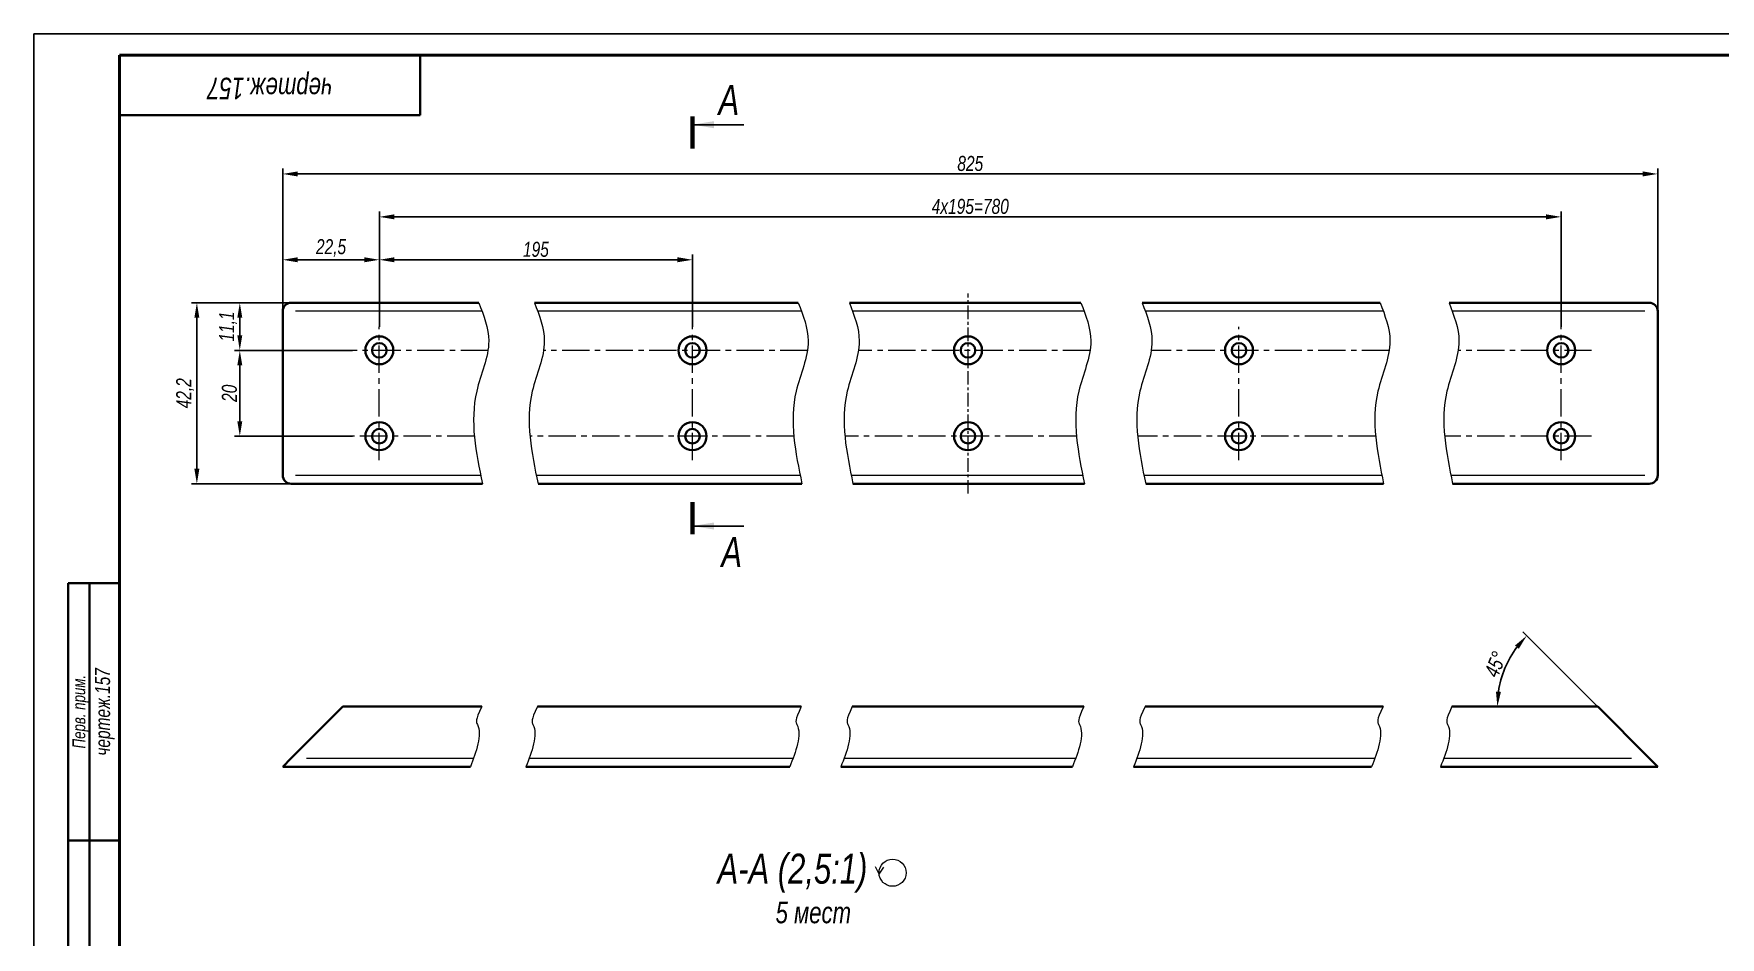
# Model space of a CAD drawing. Header units: millimetres. Extents: x 9978 to 17165, y -24193 to -22992.
# Drawn here: x 9977.6 to 10370.5, y -23202.7 to -22992.2 of the extents above; entities that cross this region are included whole.
import ezdxf

# ---------------------------------------------------------------- set-up
doc = ezdxf.new("R2010")
doc.units = ezdxf.units.MM
doc.linetypes.add('LT_08', pattern=[10.16, 6.35, -1.27, 1.27, -1.27])
for name, color, linetype, lineweight in [('Layer_01', 3, 'Continuous', 13), ('Layer_05', 7, 'Continuous', 40), ('Layer_08', 1, 'Continuous', 15), ('Layer_09', 6, 'Continuous', 15), ('Layer_11', 6, 'Continuous', 15), ('Layer_15', 7, 'Continuous', 40), ('Layer_17', 7, 'Continuous', 50), ('Layer_20', 8, 'Continuous', 20)]:
    doc.layers.add(name, color=color, linetype=linetype, lineweight=lineweight)
doc.styles.add('Style_01', font='ARIALNI.TTF', dxfattribs={"width": 0.9, "height": 3.5})
doc.dimstyles.new('DimStyle_05', dxfattribs={"dimtxt": 3.5, "dimasz": 3.5, "dimexe": 1.25, "dimexo": 0, "dimtad": 1, "dimtxsty": 'Style_01', "dimcen": 0, "dimazin": 3, "dimtfac": 1, "dimtmove": 0, "dimatfit": 3})

# ---------------------------------------------------------------- blocks, each defined once
blk = doc.blocks.new('Block_18')
at = {"layer": 'Layer_05', "linetype": 'Continuous'}
for p, q in [((90, 415), (90, 401)), ((20, 401), (90, 401)), ((8, 172), (8, 292)), ((8, 292), (20, 292)), ((13, 172), (13, 292)), ((8, 232), (20, 232))]:
    blk.add_line(p, q, dxfattribs=at)
at = {"layer": 'Layer_17', "lineweight": 25}
for p, q in [((0, 0), (0, 420)), ((0, 420), (594, 420))]:
    blk.add_line(p, q, dxfattribs=at)
at = {"layer": 'Layer_17'}
for p, q in [((589, 415), (20, 415)), ((20, 415), (20, 5))]:
    blk.add_line(p, q, dxfattribs=at)
at = {"layer": 'Layer_05', "linetype": 'Continuous', "lineweight": 25, "style": 'Style_01', "width": 0.9}
blk.add_text('Перв. прим.', height=3, rotation=90, dxfattribs=at).set_placement((12, 253.48))
blk = doc.blocks.new('*D826')
at = {"layer": 'Defpoints', "color": 0, "ltscale": 0.5, "transparency": 16777216}
for p in [(10321.66, -23137.32), (10307.96, -23149), (10341.89, -23149), (10341.89, -23149), (10353.89, -23161)]:
    blk.add_point(p, dxfattribs=at)
at = {"layer": 'Layer_08', "color": 0, "lineweight": -2, "ltscale": 0.5, "transparency": 16777216}
blk.add_line((10341.89, -23149), (10324.49, -23131.6), dxfattribs=at)
blk.add_arc((10341.89, -23149), 23.37, 143.5904, 171.4096, dxfattribs=at)
at = {"layer": 'Layer_08', "color": 0, "ltscale": 0.5, "transparency": 16777216}
for points in [[(10322.65, -23134.75), (10323.53, -23135.51), (10325.37, -23132.48)], [(10319.37, -23145.56), (10318.21, -23145.47), (10318.53, -23149)]]:
    blk.add_solid(points, dxfattribs=at)
at = {"layer": 'Layer_08', "color": 0, "ltscale": 0.5, "transparency": 16777216, "insert": (10318.09, -23139.14), "char_height": 3.5, "attachment_point": 5, "rotation": 67.5, "style": 'Style_01'}
blk.add_mtext('45°', dxfattribs=at)
blk = doc.blocks.new('*D827')
at = {"layer": 'Defpoints', "color": 0, "ltscale": 0.5, "transparency": 16777216}
for p in [(10048, -23054.89), (10015.62, -23097.09), (10050.82, -23097.09)]:
    blk.add_point(p, dxfattribs=at)
at = {"layer": 'Layer_08', "color": 0, "lineweight": -2, "ltscale": 0.5, "transparency": 16777216}
for p, q in [((10048, -23054.89), (10014.37, -23054.89)), ((10015.62, -23058.39), (10015.62, -23093.59)), ((10050.82, -23097.09), (10014.37, -23097.09))]:
    blk.add_line(p, q, dxfattribs=at)
at = {"layer": 'Layer_08', "color": 0, "ltscale": 0.5, "transparency": 16777216}
for points in [[(10015.04, -23058.39), (10016.2, -23058.39), (10015.62, -23054.89)], [(10015.04, -23093.59), (10016.2, -23093.59), (10015.62, -23097.09)]]:
    blk.add_solid(points, dxfattribs=at)
at = {"layer": 'Layer_08', "color": 0, "ltscale": 0.5, "transparency": 16777216, "insert": (10012.88, -23075.99), "char_height": 3.5, "attachment_point": 5, "rotation": 90, "style": 'Style_01'}
blk.add_mtext('42,2', dxfattribs=at)
blk = doc.blocks.new('*D828')
at = {"layer": 'Defpoints', "color": 0, "ltscale": 0.5, "transparency": 16777216}
for p in [(10035.62, -23024.89), (10035.62, -23067.81), (10355.89, -23075.99)]:
    blk.add_point(p, dxfattribs=at)
at = {"layer": 'Layer_08', "color": 0, "lineweight": -2, "ltscale": 0.5, "transparency": 16777216}
for p, q in [((10035.62, -23067.81), (10035.62, -23023.64)), ((10355.89, -23075.99), (10355.89, -23023.64)), ((10352.39, -23024.89), (10039.12, -23024.89))]:
    blk.add_line(p, q, dxfattribs=at)
at = {"layer": 'Layer_08', "color": 0, "ltscale": 0.5, "transparency": 16777216}
for points in [[(10039.12, -23024.3), (10039.12, -23025.47), (10035.62, -23024.89)], [(10352.39, -23024.3), (10352.39, -23025.47), (10355.89, -23024.89)]]:
    blk.add_solid(points, dxfattribs=at)
at = {"layer": 'Layer_08', "color": 0, "ltscale": 0.5, "transparency": 16777216, "insert": (10195.76, -23022.47), "char_height": 3.5, "attachment_point": 5, "style": 'Style_01'}
blk.add_mtext('825', dxfattribs=at)
blk = doc.blocks.new('*D829')
at = {"layer": 'Defpoints', "color": 0, "ltscale": 0.5, "transparency": 16777216}
for p in [(10045.12, -23054.89), (10025.62, -23065.99), (10051.87, -23065.99)]:
    blk.add_point(p, dxfattribs=at)
at = {"layer": 'Layer_08', "color": 0, "lineweight": -2, "ltscale": 0.5, "transparency": 16777216}
for p, q in [((10045.12, -23054.89), (10024.37, -23054.89)), ((10025.62, -23058.39), (10025.62, -23062.49)), ((10051.87, -23065.99), (10024.37, -23065.99))]:
    blk.add_line(p, q, dxfattribs=at)
at = {"layer": 'Layer_08', "color": 0, "ltscale": 0.5, "transparency": 16777216}
for points in [[(10025.04, -23058.39), (10026.2, -23058.39), (10025.62, -23054.89)], [(10025.04, -23062.49), (10026.2, -23062.49), (10025.62, -23065.99)]]:
    blk.add_solid(points, dxfattribs=at)
at = {"layer": 'Layer_08', "color": 0, "ltscale": 0.5, "transparency": 16777216, "insert": (10022.88, -23060.44), "char_height": 3.5, "attachment_point": 5, "rotation": 90, "style": 'Style_01'}
blk.add_mtext('11,1', dxfattribs=at)
blk = doc.blocks.new('*D830')
at = {"layer": 'Defpoints', "color": 0, "ltscale": 0.5, "transparency": 16777216}
for p in [(10051.87, -23065.99), (10025.62, -23085.99), (10051.87, -23085.99)]:
    blk.add_point(p, dxfattribs=at)
at = {"layer": 'Layer_08', "color": 0, "lineweight": -2, "ltscale": 0.5, "transparency": 16777216}
for p, q in [((10051.87, -23065.99), (10024.37, -23065.99)), ((10025.62, -23069.49), (10025.62, -23082.49)), ((10051.87, -23085.99), (10024.37, -23085.99))]:
    blk.add_line(p, q, dxfattribs=at)
at = {"layer": 'Layer_08', "color": 0, "ltscale": 0.5, "transparency": 16777216}
for points in [[(10025.04, -23069.49), (10026.2, -23069.49), (10025.62, -23065.99)], [(10025.04, -23082.49), (10026.2, -23082.49), (10025.62, -23085.99)]]:
    blk.add_solid(points, dxfattribs=at)
at = {"layer": 'Layer_08', "color": 0, "ltscale": 0.5, "transparency": 16777216, "insert": (10023.21, -23075.99), "char_height": 3.5, "attachment_point": 5, "rotation": 90, "style": 'Style_01'}
blk.add_mtext('20', dxfattribs=at)
blk = doc.blocks.new('*D831')
at = {"layer": 'Defpoints', "color": 0, "ltscale": 0.5, "transparency": 16777216}
for p in [(10058.12, -23044.89), (10035.62, -23061.71), (10058.12, -23060.48)]:
    blk.add_point(p, dxfattribs=at)
at = {"layer": 'Layer_08', "color": 0, "lineweight": -2, "ltscale": 0.5, "transparency": 16777216}
for p, q in [((10035.62, -23061.71), (10035.62, -23043.64)), ((10039.12, -23044.89), (10054.62, -23044.89)), ((10058.12, -23060.48), (10058.12, -23043.64))]:
    blk.add_line(p, q, dxfattribs=at)
at = {"layer": 'Layer_08', "color": 0, "ltscale": 0.5, "transparency": 16777216}
for points in [[(10039.12, -23044.3), (10039.12, -23045.47), (10035.62, -23044.89)], [(10054.62, -23044.3), (10054.62, -23045.47), (10058.12, -23044.89)]]:
    blk.add_solid(points, dxfattribs=at)
at = {"layer": 'Layer_08', "color": 0, "ltscale": 0.5, "transparency": 16777216, "insert": (10046.87, -23042.15), "char_height": 3.5, "attachment_point": 5, "style": 'Style_01'}
blk.add_mtext('22,5', dxfattribs=at)
blk = doc.blocks.new('*D832')
at = {"layer": 'Defpoints', "color": 0, "ltscale": 0.5, "transparency": 16777216}
for p in [(10131.06, -23044.89), (10058.12, -23060.48), (10131.06, -23060.48)]:
    blk.add_point(p, dxfattribs=at)
at = {"layer": 'Layer_08', "color": 0, "lineweight": -2, "ltscale": 0.5, "transparency": 16777216}
for p, q in [((10058.12, -23060.48), (10058.12, -23043.64)), ((10061.62, -23044.89), (10127.56, -23044.89)), ((10131.06, -23060.48), (10131.06, -23043.64))]:
    blk.add_line(p, q, dxfattribs=at)
at = {"layer": 'Layer_08', "color": 0, "ltscale": 0.5, "transparency": 16777216}
for points in [[(10061.62, -23044.3), (10061.62, -23045.47), (10058.12, -23044.89)], [(10127.56, -23044.3), (10127.56, -23045.47), (10131.06, -23044.89)]]:
    blk.add_solid(points, dxfattribs=at)
at = {"layer": 'Layer_08', "color": 0, "ltscale": 0.5, "transparency": 16777216, "insert": (10094.59, -23042.47), "char_height": 3.5, "attachment_point": 5, "style": 'Style_01'}
blk.add_mtext('195', dxfattribs=at)
blk = doc.blocks.new('*D833')
at = {"layer": 'Defpoints', "color": 0, "ltscale": 0.5, "transparency": 16777216}
for p in [(10333.39, -23034.89), (10058.12, -23060.48), (10333.39, -23060.48)]:
    blk.add_point(p, dxfattribs=at)
at = {"layer": 'Layer_08', "color": 0, "lineweight": -2, "ltscale": 0.5, "transparency": 16777216}
for p, q in [((10058.12, -23060.48), (10058.12, -23033.64)), ((10061.62, -23034.89), (10329.89, -23034.89)), ((10333.39, -23060.48), (10333.39, -23033.64))]:
    blk.add_line(p, q, dxfattribs=at)
at = {"layer": 'Layer_08', "color": 0, "ltscale": 0.5, "transparency": 16777216}
for points in [[(10061.62, -23034.3), (10061.62, -23035.47), (10058.12, -23034.89)], [(10329.89, -23034.3), (10329.89, -23035.47), (10333.39, -23034.89)]]:
    blk.add_solid(points, dxfattribs=at)
at = {"layer": 'Layer_08', "color": 0, "ltscale": 0.5, "transparency": 16777216, "insert": (10195.76, -23032.47), "char_height": 3.5, "attachment_point": 5, "style": 'Style_01'}
blk.add_mtext('4x195=780', dxfattribs=at)

msp = doc.modelspace()

# ---------------------------------------------------------------- linework, layer by layer
at = {"layer": 'Layer_09', "linetype": 'LT_08', "ltscale": 0.5}
msp.add_line((10195.233, -23099.378), (10195.233, -23052.755), dxfattribs=at)
at = {"layer": 'Layer_09', "linetype": 'LT_08'}
for p, q in [((10058.119, -23091.558), (10058.119, -23060.478)), ((10131.057, -23091.558), (10131.057, -23060.478)), ((10258.352, -23091.558), (10258.352, -23060.478)), ((10333.395, -23091.558), (10333.395, -23060.478)), ((10083.417, -23065.986), (10051.873, -23065.986)), ((10157.835, -23065.986), (10096.377, -23065.986)), ((10223.664, -23065.986), (10169.727, -23065.986)), ((10293.34, -23065.986), (10237.911, -23065.986)), ((10340.488, -23065.986), (10309.405, -23065.986)), ((10080.254, -23085.986), (10051.873, -23085.986)), ((10154.672, -23085.986), (10093.215, -23085.986)), ((10220.501, -23085.986), (10166.565, -23085.986)), ((10290.177, -23085.986), (10234.748, -23085.986)), ((10340.488, -23085.986), (10306.243, -23085.986))]:
    msp.add_line(p, q, dxfattribs=at)
at = {"layer": 'Layer_09'}
for q in [(10173.679, -23186.286), (10175.591, -23186.418)]:
    msp.add_line((10174.522, -23187.99), q, dxfattribs=at)
msp.add_circle((10177.667, -23187.698), 3.159, dxfattribs=at)
at = {"layer": 'Layer_09', "ltscale": 0.5}
for points, knots in [([(10081.293, -23054.886), (10082.432, -23057.855), (10085.062, -23064.71), (10078.306, -23078.541), (10080.631, -23089.833), (10082.124, -23097.086)], [0, 0, 0, 0, 9.1977129, 21.2374065, 42.8614046, 42.8614046, 42.8614046, 42.8614046]), ([(10094.253, -23054.886), (10095.392, -23057.855), (10098.022, -23064.71), (10091.266, -23078.541), (10093.591, -23089.833), (10095.084, -23097.086)], [0, 0, 0, 0, 9.1977129, 21.2374065, 42.8614046, 42.8614046, 42.8614046, 42.8614046]), ([(10155.71, -23054.886), (10156.849, -23057.855), (10159.479, -23064.71), (10152.723, -23078.541), (10155.048, -23089.833), (10156.542, -23097.086)], [0, 0, 0, 0, 9.1977129, 21.2374065, 42.8614046, 42.8614046, 42.8614046, 42.8614046]), ([(10167.603, -23054.886), (10168.742, -23057.855), (10171.372, -23064.71), (10164.616, -23078.541), (10166.941, -23089.833), (10168.434, -23097.086)], [0, 0, 0, 0, 9.1977129, 21.2374065, 42.8614046, 42.8614046, 42.8614046, 42.8614046]), ([(10221.54, -23054.886), (10222.679, -23057.855), (10225.309, -23064.71), (10218.553, -23078.541), (10220.877, -23089.833), (10222.371, -23097.086)], [0, 0, 0, 0, 9.1977129, 21.2374065, 42.8614046, 42.8614046, 42.8614046, 42.8614046]), ([(10235.787, -23054.886), (10236.926, -23057.855), (10239.556, -23064.71), (10232.8, -23078.541), (10235.125, -23089.833), (10236.618, -23097.086)], [0, 0, 0, 0, 9.1977129, 21.2374065, 42.8614046, 42.8614046, 42.8614046, 42.8614046]), ([(10291.215, -23054.886), (10292.354, -23057.855), (10294.985, -23064.71), (10288.228, -23078.541), (10290.553, -23089.833), (10292.047, -23097.086)], [0, 0, 0, 0, 9.1977129, 21.2374065, 42.8614046, 42.8614046, 42.8614046, 42.8614046]), ([(10307.281, -23054.886), (10308.42, -23057.855), (10311.05, -23064.71), (10304.294, -23078.541), (10306.619, -23089.833), (10308.112, -23097.086)], [0, 0, 0, 0, 9.1977129, 21.2374065, 42.8614046, 42.8614046, 42.8614046, 42.8614046]), ([(10081.974, -23149.003), (10080.362, -23152.255), (10082.513, -23154.761), (10080.631, -23159.614), (10079.317, -23163.003)], [17.09155, 17.09155, 17.09155, 17.09155, 21.2374065, 42.8614046, 42.8614046, 42.8614046, 42.8614046]), ([(10094.934, -23149.003), (10093.322, -23152.255), (10095.473, -23154.761), (10093.591, -23159.614), (10092.278, -23163.003)], [17.09155, 17.09155, 17.09155, 17.09155, 21.2374065, 42.8614046, 42.8614046, 42.8614046, 42.8614046]), ([(10156.391, -23149.003), (10154.78, -23152.255), (10156.931, -23154.761), (10155.048, -23159.614), (10153.735, -23163.003)], [17.09155, 17.09155, 17.09155, 17.09155, 21.2374065, 42.8614046, 42.8614046, 42.8614046, 42.8614046]), ([(10168.284, -23149.003), (10166.672, -23152.255), (10168.823, -23154.761), (10166.941, -23159.614), (10165.628, -23163.003)], [17.09155, 17.09155, 17.09155, 17.09155, 21.2374065, 42.8614046, 42.8614046, 42.8614046, 42.8614046]), ([(10222.221, -23149.003), (10220.609, -23152.255), (10222.76, -23154.761), (10220.877, -23159.614), (10219.564, -23163.003)], [17.09155, 17.09155, 17.09155, 17.09155, 21.2374065, 42.8614046, 42.8614046, 42.8614046, 42.8614046]), ([(10236.468, -23149.003), (10234.856, -23152.255), (10237.007, -23154.761), (10235.125, -23159.614), (10233.811, -23163.003)], [17.09155, 17.09155, 17.09155, 17.09155, 21.2374065, 42.8614046, 42.8614046, 42.8614046, 42.8614046]), ([(10291.896, -23149.003), (10290.285, -23152.255), (10292.436, -23154.761), (10290.553, -23159.614), (10289.24, -23163.003)], [17.09155, 17.09155, 17.09155, 17.09155, 21.2374065, 42.8614046, 42.8614046, 42.8614046, 42.8614046]), ([(10307.962, -23149.003), (10306.35, -23152.255), (10308.501, -23154.761), (10306.619, -23159.614), (10305.306, -23163.003)], [17.09155, 17.09155, 17.09155, 17.09155, 21.2374065, 42.8614046, 42.8614046, 42.8614046, 42.8614046])]:
    msp.add_open_spline(points, degree=3, knots=knots, dxfattribs=at)
at = {"layer": 'Layer_11', "lineweight": 0}
for p, q in [((10082.047, -23056.886), (10038.619, -23056.886)), ((10156.465, -23056.886), (10095.008, -23056.886)), ((10222.294, -23056.886), (10168.358, -23056.886)), ((10291.97, -23056.886), (10236.541, -23056.886)), ((10352.895, -23056.886), (10308.035, -23056.886)), ((10038.619, -23095.086), (10081.715, -23095.086)), ((10094.675, -23095.086), (10156.132, -23095.086)), ((10168.025, -23095.086), (10221.961, -23095.086)), ((10236.209, -23095.086), (10291.637, -23095.086)), ((10307.703, -23095.086), (10352.895, -23095.086)), ((10041.143, -23161.003), (10080.077, -23161.003)), ((10093.038, -23161.003), (10154.495, -23161.003)), ((10166.388, -23161.003), (10220.324, -23161.003)), ((10234.571, -23161.003), (10290, -23161.003)), ((10306.065, -23161.003), (10349.757, -23161.003))]:
    msp.add_line(p, q, dxfattribs=at)
at = {"layer": 'Layer_15', "linetype": 'Continuous'}
for p, q in [((10037.619, -23054.886), (10081.293, -23054.886)), ((10094.253, -23054.886), (10155.71, -23054.886)), ((10167.603, -23054.886), (10221.54, -23054.886)), ((10235.787, -23054.886), (10291.215, -23054.886)), ((10307.281, -23054.886), (10353.895, -23054.886)), ((10035.619, -23095.086), (10035.619, -23056.886)), ((10355.895, -23095.086), (10355.895, -23056.886)), ((10082.124, -23097.086), (10037.619, -23097.086)), ((10156.542, -23097.086), (10095.084, -23097.086)), ((10222.371, -23097.086), (10168.434, -23097.086)), ((10292.047, -23097.086), (10236.618, -23097.086)), ((10353.895, -23097.086), (10308.112, -23097.086)), ((10037.619, -23161.003), (10049.619, -23149.003)), ((10081.974, -23149.003), (10049.619, -23149.003)), ((10156.391, -23149.003), (10094.934, -23149.003)), ((10222.221, -23149.003), (10168.284, -23149.003)), ((10291.896, -23149.003), (10236.468, -23149.003)), ((10341.895, -23149.003), (10307.962, -23149.003)), ((10353.895, -23161.003), (10341.895, -23149.003)), ((10037.619, -23161.003), (10035.619, -23163.003)), ((10355.895, -23163.003), (10353.895, -23161.003)), ((10079.317, -23163.003), (10035.619, -23163.003)), ((10153.735, -23163.003), (10092.278, -23163.003)), ((10219.564, -23163.003), (10165.628, -23163.003)), ((10289.24, -23163.003), (10233.811, -23163.003)), ((10355.895, -23163.003), (10305.306, -23163.003))]:
    msp.add_line(p, q, dxfattribs=at)
for centre, radius in [((10058.119, -23065.986), 3.259), ((10131.057, -23065.986), 3.259), ((10195.233, -23065.986), 3.259), ((10258.352, -23065.986), 3.259), ((10333.395, -23065.986), 3.259), ((10058.119, -23065.986), 1.7), ((10131.057, -23065.986), 1.7), ((10195.233, -23065.986), 1.7), ((10258.352, -23065.986), 1.7), ((10333.395, -23065.986), 1.7), ((10058.119, -23085.986), 3.259), ((10058.119, -23085.986), 1.7), ((10131.057, -23085.986), 3.259), ((10131.057, -23085.986), 1.7), ((10195.233, -23085.986), 3.259), ((10195.233, -23085.986), 1.7), ((10258.352, -23085.986), 3.259), ((10258.352, -23085.986), 1.7), ((10333.395, -23085.986), 3.259), ((10333.395, -23085.986), 1.7)]:
    msp.add_circle(centre, radius, dxfattribs=at)
for centre, start, end in [((10037.619, -23056.886), 90, 180), ((10353.895, -23056.886), 0, 90), ((10037.619, -23095.086), 180, 270), ((10353.895, -23095.086), 270, 0)]:
    msp.add_arc(centre, 2, start, end, dxfattribs=at)
at = {"layer": 'Layer_20', "lineweight": 70}
for p, q in [((10131.057, -23018.952), (10131.057, -23011.513)), ((10131.057, -23101.379), (10131.057, -23108.819))]:
    msp.add_line(p, q, dxfattribs=at)

# ---------------------------------------------------------------- block references
at = {"layer": 'Layer_08', "ltscale": 0.5}
msp.add_blockref('Block_18', (9977.621, -23412.221), dxfattribs=at)

# ---------------------------------------------------------------- texts
at = {"layer": 'Layer_01', "style": 'Style_01', "width": 0.9}
for p in [(10137.118, -23011.13), (10137.779, -23116.484)]:
    msp.add_text('А', height=7, dxfattribs=at).set_placement(p)
at = {"layer": 'Layer_01', "attachment_point": 5, "style": 'Style_01'}
for insert, char_height, width, rotation in [((10032.621, -23004.221), 5, 70, 180), ((9994.183, -23150.221), 3.5, 60, 90)]:
    msp.add_mtext('чертеж.157', dxfattribs=dict(at, insert=insert, char_height=char_height, width=width, rotation=rotation))
at = {"layer": 'Layer_01', "attachment_point": 1, "style": 'Style_01'}
for s, insert, char_height in [('А-А (2,5:1)', (10136.9, -23183.239), 7), ('5 мест', (10150.416, -23194.463), 5)]:
    msp.add_mtext(s, dxfattribs=dict(at, insert=insert, char_height=char_height))

# ---------------------------------------------------------------- dimensions: what is measured, and where the dimension line sits
at = {"layer": 'Layer_08', "ltscale": 0.5}
for base, p1, p2, text, picture, middle in [((10035.619, -23024.886), (10355.895, -23075.986), (10035.619, -23067.808), '825', '*D828', (10195.757, -23022.474)), ((10333.395, -23034.886), (10058.119, -23060.478), (10333.395, -23060.478), '4x195=780', '*D833', (10195.757, -23032.474)), ((10131.057, -23044.886), (10058.119, -23060.478), (10131.057, -23060.478), '195', '*D832', (10094.588, -23042.474))]:
    dim = msp.add_linear_dim(base=base, p1=p1, p2=p2, text=text, dimstyle='DimStyle_05', dxfattribs=at)
    dim.commit()
    dim.dimension.update_dxf_attribs({"geometry": picture, "text_midpoint": middle})
dim = msp.add_linear_dim(base=(10058.119, -23044.886), p1=(10035.619, -23061.706), p2=(10058.119, -23060.478), dimstyle='DimStyle_05', dxfattribs=at)
dim.commit()
dim.dimension.update_dxf_attribs({"geometry": '*D831', "text_midpoint": (10046.869, -23042.151)})
for base, p1, p2, picture, middle in [((10015.619, -23097.086), (10048.004, -23054.886), (10050.821, -23097.086), '*D827', (10012.883, -23075.986)), ((10025.619, -23065.986), (10045.124, -23054.886), (10051.873, -23065.986), '*D829', (10022.883, -23060.436)), ((10025.619, -23085.986), (10051.873, -23065.986), (10051.873, -23085.986), '*D830', (10023.207, -23075.986))]:
    dim = msp.add_linear_dim(base=base, p1=p1, p2=p2, angle=90, dimstyle='DimStyle_05', dxfattribs=at)
    dim.commit()
    dim.dimension.update_dxf_attribs({"geometry": picture, "text_midpoint": middle})
dim = msp.add_angular_dim_2l(base=(10321.659, -23137.32), line1=((10341.895, -23149.003), (10307.962, -23149.003)), line2=((10353.895, -23161.003), (10341.895, -23149.003)), dimstyle='DimStyle_05', dxfattribs=at)
dim.commit()
dim.dimension.update_dxf_attribs({"geometry": '*D826', "text_midpoint": (10318.086, -23139.141)})

# ---------------------------------------------------------------- leaders
at = {"layer": 'Layer_20'}
for points in [[(10131.057, -23013.413), (10143.057, -23013.413)], [(10131.057, -23106.918), (10143.057, -23106.918)]]:
    msp.add_leader(points, dimstyle='DimStyle_05', override={"dimasz": 5, "dimclrd": 6}, dxfattribs=at)

doc.saveas('drawing.dxf')
